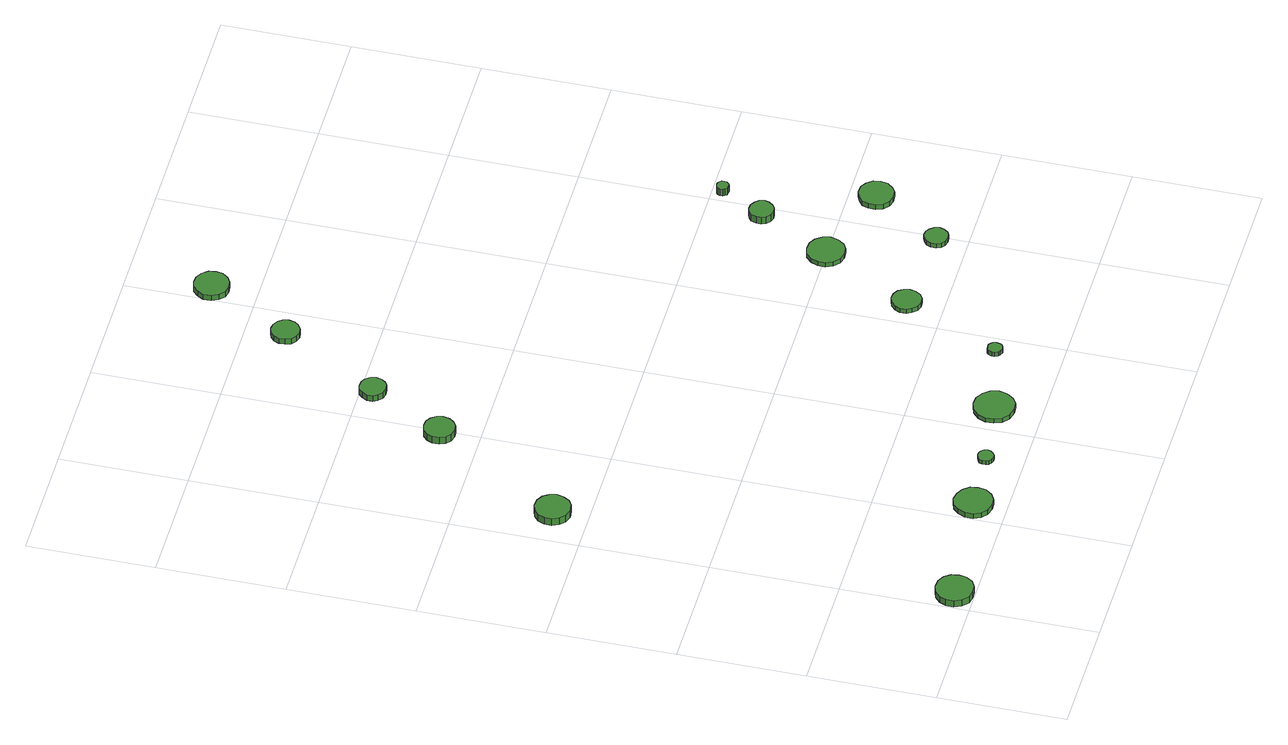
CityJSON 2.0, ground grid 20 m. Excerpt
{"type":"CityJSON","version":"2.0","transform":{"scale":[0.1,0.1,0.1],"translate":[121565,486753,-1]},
"CityObjects":{
"tree1":{"type":"SolitaryVegetationObject","attributes":{"function":"something"},"geometry":[{"type":"MultiSurface","lod":"1","boundaries":[[[0,1,2,3,4,5,6,7,8,9,10,11,12,13,14]],[[15,16,17,18,19,20,21,22,23,24,25,26,27,28,29]],[[0,29,28,1]],[[1,28,27,2]],[[2,27,26,3]],[[3,26,25,4]],[[4,25,24,5]],[[5,24,23,6]],[[6,23,22,7]],[[7,22,21,8]],[[8,21,20,9]],[[9,20,19,10]],[[10,19,18,11]],[[11,18,17,12]],[[12,17,16,13]],[[13,16,15,14]],[[14,15,29,0]]]}]},
"tree2":{"type":"SolitaryVegetationObject","attributes":{"function":"something"},"geometry":[{"type":"MultiSurface","lod":"1","boundaries":[[[30,31,32,33,34,35,36,37,38,39,40,41,42,43,44]],[[45,46,47,48,49,50,51,52,53,54,55,56,57,58,59]],[[30,59,58,31]],[[31,58,57,32]],[[32,57,56,33]],[[33,56,55,34]],[[34,55,54,35]],[[35,54,53,36]],[[36,53,52,37]],[[37,52,51,38]],[[38,51,50,39]],[[39,50,49,40]],[[40,49,48,41]],[[41,48,47,42]],[[42,47,46,43]],[[43,46,45,44]],[[44,45,59,30]]]}]},
"tree3":{"type":"SolitaryVegetationObject","attributes":{"function":"something"},"geometry":[{"type":"MultiSurface","lod":"1","boundaries":[[[60,61,62,63,64,65,66,67,68,69,70,71,72,73,74]],[[75,76,77,78,79,80,81,82,83,84,85,86,87,88,89]],[[60,89,88,61]],[[61,88,87,62]],[[62,87,86,63]],[[63,86,85,64]],[[64,85,84,65]],[[65,84,83,66]],[[66,83,82,67]],[[67,82,81,68]],[[68,81,80,69]],[[69,80,79,70]],[[70,79,78,71]],[[71,78,77,72]],[[72,77,76,73]],[[73,76,75,74]],[[74,75,89,60]]]}]},
"tree4":{"type":"SolitaryVegetationObject","attributes":{"function":"something"},"geometry":[{"type":"MultiSurface","lod":"1","boundaries":[[[90,91,92,93,94,95,96,97,98,99,100,101,102,103,104]],[[105,106,107,108,109,110,111,112,113,114,115,116,117,118,119]],[[90,119,118,91]],[[91,118,117,92]],[[92,117,116,93]],[[93,116,115,94]],[[94,115,114,95]],[[95,114,113,96]],[[96,113,112,97]],[[97,112,111,98]],[[98,111,110,99]],[[99,110,109,100]],[[100,109,108,101]],[[101,108,107,102]],[[102,107,106,103]],[[103,106,105,104]],[[104,105,119,90]]]}]},
"tree5":{"type":"SolitaryVegetationObject","attributes":{"function":"something"},"geometry":[{"type":"MultiSurface","lod":"1","boundaries":[[[120,121,122,123,124,125,126,127,128,129,130,131,132,133,134]],[[135,136,137,138,139,140,141,142,143,144,145,146,147,148,149]],[[120,149,148,121]],[[121,148,147,122]],[[122,147,146,123]],[[123,146,145,124]],[[124,145,144,125]],[[125,144,143,126]],[[126,143,142,127]],[[127,142,141,128]],[[128,141,140,129]],[[129,140,139,130]],[[130,139,138,131]],[[131,138,137,132]],[[132,137,136,133]],[[133,136,135,134]],[[134,135,149,120]]]}]},
"tree6":{"type":"SolitaryVegetationObject","attributes":{"function":"something"},"geometry":[{"type":"MultiSurface","lod":"1","boundaries":[[[150,151,152,153,154,155,156,157,158,159,160,161,162,163,164]],[[165,166,167,168,169,170,171,172,173,174,175,176,177,178,179]],[[150,179,178,151]],[[151,178,177,152]],[[152,177,176,153]],[[153,176,175,154]],[[154,175,174,155]],[[155,174,173,156]],[[156,173,172,157]],[[157,172,171,158]],[[158,171,170,159]],[[159,170,169,160]],[[160,169,168,161]],[[161,168,167,162]],[[162,167,166,163]],[[163,166,165,164]],[[164,165,179,150]]]}]},
"tree7":{"type":"SolitaryVegetationObject","attributes":{"function":"something"},"geometry":[{"type":"MultiSurface","lod":"1","boundaries":[[[180,181,182,183,184,185,186,187,188,189,190,191,192,193,194]],[[195,196,197,198,199,200,201,202,203,204,205,206,207,208,209]],[[180,209,208,181]],[[181,208,207,182]],[[182,207,206,183]],[[183,206,205,184]],[[184,205,204,185]],[[185,204,203,186]],[[186,203,202,187]],[[187,202,201,188]],[[188,201,200,189]],[[189,200,199,190]],[[190,199,198,191]],[[191,198,197,192]],[[192,197,196,193]],[[193,196,195,194]],[[194,195,209,180]]]}]},
"tree8":{"type":"SolitaryVegetationObject","attributes":{"function":"something"},"geometry":[{"type":"MultiSurface","lod":"1","boundaries":[[[210,211,212,213,214,215,216,217,218,219,220,221,222,223,224]],[[225,226,227,228,229,230,231,232,233,234,235,236,237,238,239]],[[210,239,238,211]],[[211,238,237,212]],[[212,237,236,213]],[[213,236,235,214]],[[214,235,234,215]],[[215,234,233,216]],[[216,233,232,217]],[[217,232,231,218]],[[218,231,230,219]],[[219,230,229,220]],[[220,229,228,221]],[[221,228,227,222]],[[222,227,226,223]],[[223,226,225,224]],[[224,225,239,210]]]}]},
"tree9":{"type":"SolitaryVegetationObject","attributes":{"function":"something"},"geometry":[{"type":"MultiSurface","lod":"1","boundaries":[[[240,241,242,243,244,245,246,247,248,249,250,251,252,253,254]],[[255,256,257,258,259,260,261,262,263,264,265,266,267,268,269]],[[240,269,268,241]],[[241,268,267,242]],[[242,267,266,243]],[[243,266,265,244]],[[244,265,264,245]],[[245,264,263,246]],[[246,263,262,247]],[[247,262,261,248]],[[248,261,260,249]],[[249,260,259,250]],[[250,259,258,251]],[[251,258,257,252]],[[252,257,256,253]],[[253,256,255,254]],[[254,255,269,240]]]}]},
"tree10":{"type":"SolitaryVegetationObject","attributes":{"function":"something"},"geometry":[{"type":"MultiSurface","lod":"1","boundaries":[[[270,271,272,273,274,275,276,277,278,279,280,281,282,283,284]],[[285,286,287,288,289,290,291,292,293,294,295,296,297,298,299]],[[270,299,298,271]],[[271,298,297,272]],[[272,297,296,273]],[[273,296,295,274]],[[274,295,294,275]],[[275,294,293,276]],[[276,293,292,277]],[[277,292,291,278]],[[278,291,290,279]],[[279,290,289,280]],[[280,289,288,281]],[[281,288,287,282]],[[282,287,286,283]],[[283,286,285,284]],[[284,285,299,270]]]}]},
"tree11":{"type":"SolitaryVegetationObject","attributes":{"function":"something"},"geometry":[{"type":"MultiSurface","lod":"1","boundaries":[[[300,301,302,303,304,305,306,307,308,309,310,311,312,313,314]],[[315,316,317,318,319,320,321,322,323,324,325,326,327,328,329]],[[300,329,328,301]],[[301,328,327,302]],[[302,327,326,303]],[[303,326,325,304]],[[304,325,324,305]],[[305,324,323,306]],[[306,323,322,307]],[[307,322,321,308]],[[308,321,320,309]],[[309,320,319,310]],[[310,319,318,311]],[[311,318,317,312]],[[312,317,316,313]],[[313,316,315,314]],[[314,315,329,300]]]}]},
"tree12":{"type":"SolitaryVegetationObject","attributes":{"function":"something"},"geometry":[{"type":"MultiSurface","lod":"1","boundaries":[[[330,331,332,333,334,335,336,337,338,339,340,341,342,343,344]],[[345,346,347,348,349,350,351,352,353,354,355,356,357,358,359]],[[330,359,358,331]],[[331,358,357,332]],[[332,357,356,333]],[[333,356,355,334]],[[334,355,354,335]],[[335,354,353,336]],[[336,353,352,337]],[[337,352,351,338]],[[338,351,350,339]],[[339,350,349,340]],[[340,349,348,341]],[[341,348,347,342]],[[342,347,346,343]],[[343,346,345,344]],[[344,345,359,330]]]}]},
"tree13":{"type":"SolitaryVegetationObject","attributes":{"function":"something"},"geometry":[{"type":"MultiSurface","lod":"1","boundaries":[[[360,361,362,363,364,365,366,367,368,369,370,371,372,373,374]],[[375,376,377,378,379,380,381,382,383,384,385,386,387,388,389]],[[360,389,388,361]],[[361,388,387,362]],[[362,387,386,363]],[[363,386,385,364]],[[364,385,384,365]],[[365,384,383,366]],[[366,383,382,367]],[[367,382,381,368]],[[368,381,380,369]],[[369,380,379,370]],[[370,379,378,371]],[[371,378,377,372]],[[372,377,376,373]],[[373,376,375,374]],[[374,375,389,360]]]}]},
"tree14":{"type":"SolitaryVegetationObject","attributes":{"function":"something"},"geometry":[{"type":"MultiSurface","lod":"1","boundaries":[[[390,391,392,393,394,395,396,397,398,399,400,401,402,403,404]],[[405,406,407,408,409,410,411,412,413,414,415,416,417,418,419]],[[390,419,418,391]],[[391,418,417,392]],[[392,417,416,393]],[[393,416,415,394]],[[394,415,414,395]],[[395,414,413,396]],[[396,413,412,397]],[[397,412,411,398]],[[398,411,410,399]],[[399,410,409,400]],[[400,409,408,401]],[[401,408,407,402]],[[402,407,406,403]],[[403,406,405,404]],[[404,405,419,390]]]}]},
"tree15":{"type":"SolitaryVegetationObject","attributes":{"function":"something"},"geometry":[{"type":"MultiSurface","lod":"1","boundaries":[[[420,421,422,423,424,425,426,427,428,429,430,431,432,433,434]],[[435,436,437,438,439,440,441,442,443,444,445,446,447,448,449]],[[420,449,448,421]],[[421,448,447,422]],[[422,447,446,423]],[[423,446,445,424]],[[424,445,444,425]],[[425,444,443,426]],[[426,443,442,427]],[[427,442,441,428]],[[428,441,440,429]],[[429,440,439,430]],[[430,439,438,431]],[[431,438,437,432]],[[432,437,436,433]],[[433,436,435,434]],[[434,435,449,420]]]}]},
"tree16":{"type":"SolitaryVegetationObject","attributes":{"function":"something"},"geometry":[{"type":"MultiSurface","lod":"1","boundaries":[[[450,451,452,453,454,455,456,457,458,459,460,461,462,463,464]],[[465,466,467,468,469,470,471,472,473,474,475,476,477,478,479]],[[450,479,478,451]],[[451,478,477,452]],[[452,477,476,453]],[[453,476,475,454]],[[454,475,474,455]],[[455,474,473,456]],[[456,473,472,457]],[[457,472,471,458]],[[458,471,470,459]],[[459,470,469,460]],[[460,469,468,461]],[[461,468,467,462]],[[462,467,466,463]],[[463,466,465,464]],[[464,465,479,450]]]}]}
},
"vertices":[
[62,31,19],[60,43,19],[53,53,19],[42,59,19],[30,60,19],[18,56,19],[9,48,19],[4,37,19],[4,25,19],[9,14,19],[18,5,19],[30,2,19],[42,3,19],[53,9,19],[60,19,19],[60,19,7],[53,9,7],[42,3,7],[30,2,7],[18,5,7],[9,14,7],[4,25,7],[4,37,7],[9,48,7],[18,56,7],[30,60,7],[42,59,7],[53,53,7],[60,43,7],[62,31,7],
[262,52,16],[260,64,16],[252,74,16],[241,80,16],[229,82,16],[217,78,16],[208,69,16],[203,58,16],[203,45,16],[208,34,16],[217,26,16],[229,22,16],[241,23,16],[252,29,16],[260,39,16],[260,39,7],[252,29,7],[241,23,7],[229,22,7],[217,26,7],[208,34,7],[203,45,7],[203,58,7],[208,69,7],[217,78,7],[229,82,7],[241,80,7],[252,74,7],[260,64,7],[262,52,7],
[85,655,25],[82,666,25],[76,675,25],[66,681,25],[54,682,25],[43,679,25],[35,671,25],[30,661,25],[30,649,25],[35,639,25],[43,631,25],[54,627,25],[66,628,25],[76,634,25],[82,644,25],[82,644,12],[76,634,12],[66,628,12],[54,627,12],[43,631,12],[35,639,12],[30,649,12],[30,661,12],[35,671,12],[43,679,12],[54,682,12],[66,681,12],[76,675,12],[82,666,12],[85,655,12],
[349,59,14],[348,64,14],[345,68,14],[340,71,14],[335,71,14],[330,69,14],[326,66,14],[324,61,14],[324,56,14],[326,52,14],[330,48,14],[335,46,14],[340,47,14],[345,50,14],[348,54,14],[348,54,7],[345,50,7],[340,47,7],[335,46,7],[330,48,7],[326,52,7],[324,56,7],[324,61,7],[326,66,7],[330,69,7],[335,71,7],[340,71,7],[345,68,7],[348,64,7],[349,59,7],
[215,862,23],[213,872,23],[207,880,23],[199,885,23],[189,886,23],[179,883,23],[172,876,23],[168,867,23],[168,857,23],[172,848,23],[179,841,23],[189,838,23],[199,839,23],[207,844,23],[213,852,23],[213,852,10],[207,844,10],[199,839,10],[189,838,10],[179,841,10],[172,848,10],[168,857,10],[168,867,10],[172,876,10],[179,883,10],[189,886,10],[199,885,10],[207,880,10],[213,872,10],[215,862,10],
[480,74,15],[477,87,15],[469,97,15],[458,104,15],[445,105,15],[432,101,15],[422,92,15],[417,80,15],[417,67,15],[422,55,15],[432,46,15],[445,42,15],[458,43,15],[469,50,15],[477,61,15],[477,61,7],[469,50,7],[458,43,7],[445,42,7],[432,46,7],[422,55,7],[417,67,7],[417,80,7],[422,92,7],[432,101,7],[445,105,7],[458,104,7],[469,97,7],[477,87,7],[480,74,7],
[281,982,18],[279,990,18],[274,997,18],[267,1001,18],[258,1002,18],[250,1000,18],[244,994,18],[240,986,18],[240,977,18],[244,970,18],[250,964,18],[258,961,18],[267,962,18],[274,966,18],[279,973,18],[279,973,7],[274,966,7],[267,962,7],[258,961,7],[250,964,7],[244,970,7],[240,977,7],[240,986,7],[244,994,7],[250,1000,7],[258,1002,7],[267,1001,7],[274,997,7],[279,990,7],[281,982,7],
[584,104,15],[583,109,15],[581,112,15],[577,115,15],[572,115,15],[567,114,15],[564,111,15],[562,106,15],[562,102,15],[564,97,15],[567,94,15],[572,92,15],[577,93,15],[581,95,15],[583,99,15],[583,99,7],[581,95,7],[577,93,7],[572,92,7],[567,94,7],[564,97,7],[562,102,7],[562,106,7],[564,111,7],[567,114,7],[572,115,7],[577,115,7],[581,112,7],[583,109,7],[584,104,7],
[375,1139,17],[373,1148,17],[368,1155,17],[360,1160,17],[351,1161,17],[342,1158,17],[335,1152,17],[332,1144,17],[332,1135,17],[335,1126,17],[342,1120,17],[351,1117,17],[360,1118,17],[368,1123,17],[373,1130,17],[373,1130,7],[368,1123,7],[360,1118,7],[351,1117,7],[342,1120,7],[335,1126,7],[332,1135,7],[332,1144,7],[335,1152,7],[342,1158,7],[351,1161,7],[360,1160,7],[368,1155,7],[373,1148,7],[375,1139,7],
[668,258,15],[666,267,15],[661,275,15],[653,280,15],[643,281,15],[634,278,15],[627,271,15],[623,263,15],[623,253,15],[627,245,15],[634,238,15],[643,235,15],[653,236,15],[661,241,15],[666,249,15],[666,249,7],[661,241,7],[653,236,7],[643,235,7],[634,238,7],[627,245,7],[623,253,7],[623,263,7],[627,271,7],[634,278,7],[643,281,7],[653,280,7],[661,275,7],[666,267,7],[668,258,7],
[454,1271,17],[452,1282,17],[445,1291,17],[435,1297,17],[424,1298,17],[413,1295,17],[405,1287,17],[400,1277,17],[400,1265,17],[405,1255,17],[413,1247,17],[424,1244,17],[435,1245,17],[445,1251,17],[452,1260,17],[452,1260,7],[445,1251,7],[435,1245,7],[424,1244,7],[413,1247,7],[405,1255,7],[400,1265,7],[400,1277,7],[405,1287,7],[413,1295,7],[424,1298,7],[435,1297,7],[445,1291,7],[452,1282,7],[454,1271,7],
[753,401,15],[750,413,15],[743,423,15],[733,429,15],[720,430,15],[709,427,15],[700,418,15],[695,407,15],[695,395,15],[700,384,15],[709,376,15],[720,372,15],[733,373,15],[743,379,15],[750,389,15],[750,389,7],[743,379,7],[733,373,7],[720,372,7],[709,376,7],[700,384,7],[695,395,7],[695,407,7],[700,418,7],[709,427,7],[720,430,7],[733,429,7],[743,423,7],[750,413,7],[753,401,7],
[813,249,15],[811,257,15],[806,263,15],[800,267,15],[792,268,15],[785,265,15],[779,260,15],[776,253,15],[776,245,15],[779,238,15],[785,233,15],[792,231,15],[800,232,15],[806,235,15],[811,242,15],[811,242,7],[806,235,7],[800,232,7],[792,231,7],[785,233,7],[779,238,7],[776,245,7],[776,253,7],[779,260,7],[785,265,7],[792,268,7],[800,267,7],[806,263,7],[811,257,7],[813,249,7],
[803,515,20],[801,523,20],[796,529,20],[789,533,20],[781,534,20],[774,532,20],[768,527,20],[765,519,20],[765,511,20],[768,504,20],[774,499,20],[781,496,20],[789,497,20],[796,501,20],[801,508,20],[801,508,7],[796,501,7],[789,497,7],[781,496,7],[774,499,7],[768,504,7],[765,511,7],[765,519,7],[768,527,7],[774,532,7],[781,534,7],[789,533,7],[796,529,7],[801,523,7],[803,515,7],
[891,359,16],[889,370,16],[882,379,16],[873,385,16],[861,386,16],[851,382,16],[842,375,16],[838,365,16],[838,353,16],[842,343,16],[851,335,16],[861,332,16],[873,333,16],[882,339,16],[889,348,16],[889,348,7],[882,339,7],[873,333,7],[861,332,7],[851,335,7],[842,343,7],[838,353,7],[838,365,7],[842,375,7],[851,382,7],[861,386,7],[873,385,7],[882,379,7],[889,370,7],[891,359,7],
[829,584,21],[829,588,21],[826,591,21],[823,593,21],[819,593,21],[815,592,21],[812,590,21],[811,586,21],[811,582,21],[812,579,21],[815,576,21],[819,575,21],[823,575,21],[826,577,21],[829,580,21],[829,580,8],[826,577,8],[823,575,8],[819,575,8],[815,576,8],[812,579,8],[811,582,8],[811,586,8],[812,590,8],[815,592,8],[819,593,8],[823,593,8],[826,591,8],[829,588,8],[829,584,8]
]}
